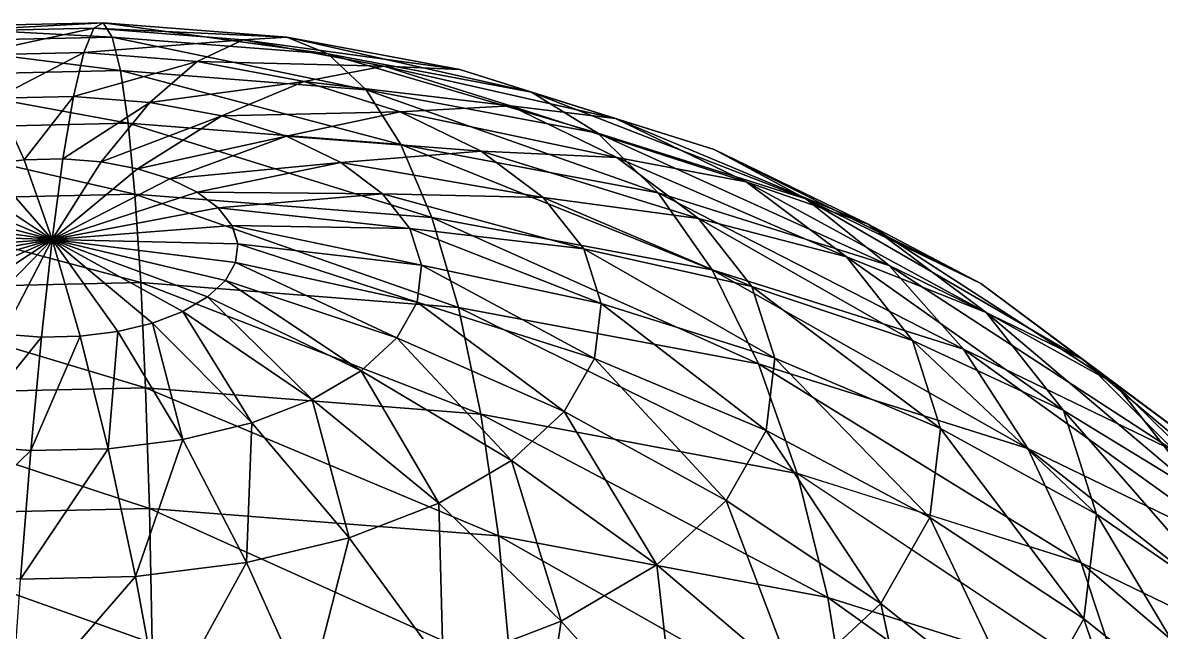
# Model space of a CAD drawing. Header units: metres. Extents: x -186 to 203, y -200 to 189.
# Drawn here: x -19.1 to 51.1, y 151.8 to 189.4 of the extents above; entities that cross this region are included whole.
import ezdxf

# ---------------------------------------------------------------- set-up
doc = ezdxf.new("R2010")
doc.units = ezdxf.units.M

msp = doc.modelspace()

# ---------------------------------------------------------------- linework, layer by layer
for points in [[(-13.617693, 188.55547, -623.5827), (-25.632446, 189.17546, -635.5), (-27.090656, 188.25037, -624.1412), (-27.090557, 188.25047, -624.14105)], [(-14.171658, 189.43497, -635.0249), (-24.083235, 188.90158, -646.88104), (-25.632446, 189.17546, -635.5), (-25.632347, 189.17557, -635.4999)], [(-13.617693, 188.55547, -623.5827), (-14.171658, 189.43497, -635.0249), (-25.632446, 189.17546, -635.5), (-25.632347, 189.17557, -635.4999)], [(-14.171658, 189.43497, -635.0249), (-14.760189, 189.1127, -646.4946), (-24.083235, 188.90158, -646.88104), (-24.083136, 188.90169, -646.8809)], [(-14.760189, 189.1127, -646.4946), (-22.46, 187.43176, -658.1598), (-24.083235, 188.90158, -646.88104), (-24.083136, 188.90169, -646.8809)], [(-14.760189, 189.1127, -646.4946), (-15.3768425, 187.59216, -657.86615), (-22.46, 187.43176, -658.1598), (-22.4599, 187.43187, -658.15967)], [(-5.5493164, 188.3899, -647.8177), (-15.3768425, 187.59216, -657.86615), (-14.760189, 189.1127, -646.4946), (-14.760089, 189.11281, -646.4945)], [(-2.8487587, 188.54645, -636.65137), (-14.760189, 189.1127, -646.4946), (-14.171658, 189.43497, -635.0249), (-14.171557, 189.43507, -635.0248)], [(-2.8487587, 188.54645, -636.65137), (-5.5493164, 188.3899, -647.8177), (-14.760189, 189.1127, -646.4946), (-14.760089, 189.11281, -646.4945)], [(-0.30683327, 187.51093, -625.49475), (-2.8487587, 188.54645, -636.65137), (-14.171658, 189.43497, -635.0249), (-14.171557, 189.43507, -635.0248)], [(-0.30683327, 187.51093, -625.49475), (-14.171658, 189.43497, -635.0249), (-13.617693, 188.55547, -623.5827), (-13.617593, 188.55557, -623.5826)], [(-13.10437, 186.4838, -612.2934), (-13.617693, 188.55547, -623.5827), (-27.090656, 188.25037, -624.1412), (-27.090557, 188.25047, -624.14105)], [(-5.5493164, 188.3899, -647.8177), (-8.378908, 187.043, -658.8714), (-15.3768425, 187.59216, -657.86615), (-15.376742, 187.59227, -657.866)], [(2.048624, 185.29471, -614.47003), (-0.30683327, 187.51093, -625.49475), (-13.617693, 188.55547, -623.5827), (-13.617593, 188.55557, -623.5826)], [(2.048624, 185.29471, -614.47003), (-13.617693, 188.55547, -623.5827), (-13.10437, 186.4838, -612.2934), (-13.10427, 186.4839, -612.2933)], [(3.1468182, 186.76477, -650.7925), (-8.378908, 187.043, -658.8714), (-5.5493164, 188.3899, -647.8177), (-5.5492163, 188.39, -647.81757)], [(7.8413677, 186.54868, -640.3083), (-5.5493164, 188.3899, -647.8177), (-2.8487587, 188.54645, -636.65137), (-2.8486588, 188.54655, -636.65125)], [(7.8413677, 186.54868, -640.3083), (3.1468182, 186.76477, -650.7925), (-5.5493164, 188.3899, -647.8177), (-5.5492163, 188.39, -647.81757)], [(12.260172, 185.16241, -629.79364), (7.8413677, 186.54868, -640.3083), (-2.8487587, 188.54645, -636.65137), (-2.8486588, 188.54655, -636.65125)], [(12.260172, 185.16241, -629.79364), (-2.8487587, 188.54645, -636.65137), (-0.30683327, 187.51093, -625.49475), (-0.30673328, 187.51103, -625.4946)], [(-13.10437, 186.4838, -612.2934), (-27.090656, 188.25037, -624.1412), (-28.4419, 186.13649, -612.92914), (-28.441801, 186.1366, -612.929)], [(-15.3768425, 187.59216, -657.86615), (-20.780525, 184.78207, -669.2125), (-22.46, 187.43176, -658.1598), (-22.4599, 187.43187, -658.15967)], [(-15.3768425, 187.59216, -657.86615), (-16.01486, 184.89, -669.01495), (-20.780525, 184.78207, -669.2125), (-20.780426, 184.78218, -669.2124)], [(-8.378908, 187.043, -658.8714), (-16.01486, 184.89, -669.01495), (-15.3768425, 187.59216, -657.86615), (-15.376742, 187.59227, -657.866)], [(-8.378908, 187.043, -658.8714), (-11.306538, 184.52054, -669.6913), (-16.01486, 184.89, -669.01495), (-16.014761, 184.8901, -669.01483)], [(-1.7720432, 185.80832, -661.1315), (-11.306538, 184.52054, -669.6913), (-8.378908, 187.043, -658.8714), (-8.378808, 187.0431, -658.8713)], [(3.1468182, 186.76477, -650.7925), (-1.7720432, 185.80832, -661.1315), (-8.378908, 187.043, -658.8714), (-8.378808, 187.0431, -658.8713)], [(16.354813, 182.62117, -619.3639), (12.260172, 185.16241, -629.79364), (-0.30683327, 187.51093, -625.49475), (-0.30673328, 187.51103, -625.4946)], [(16.354813, 182.62117, -619.3639), (-0.30683327, 187.51093, -625.49475), (2.048624, 185.29471, -614.47003), (2.048724, 185.29482, -614.4699)], [(-12.637306, 183.24265, -601.28064), (-13.10437, 186.4838, -612.2934), (-28.4419, 186.13649, -612.92914), (-28.441801, 186.1366, -612.929)], [(4.1917953, 181.92203, -603.698), (2.048624, 185.29471, -614.47003), (-13.10437, 186.4838, -612.2934), (-13.10427, 186.4839, -612.2933)], [(4.1917953, 181.92203, -603.698), (-13.10437, 186.4838, -612.2934), (-12.637306, 183.24265, -601.28064), (-12.637206, 183.24275, -601.2805)], [(10.94816, 184.30833, -655.28894), (-1.7720432, 185.80832, -661.1315), (3.1468182, 186.76477, -650.7925), (3.146918, 186.76488, -650.79236)], [(17.431534, 183.52899, -645.83575), (10.94816, 184.30833, -655.28894), (3.1468182, 186.76477, -650.7925), (3.146918, 186.76488, -650.79236)], [(17.431534, 183.52899, -645.83575), (3.1468182, 186.76477, -650.7925), (7.8413677, 186.54868, -640.3083), (7.841468, 186.54878, -640.30817)], [(23.53408, 181.61256, -636.2916), (17.431534, 183.52899, -645.83575), (7.8413677, 186.54868, -640.3083), (7.841468, 186.54878, -640.30817)], [(23.53408, 181.61256, -636.2916), (7.8413677, 186.54868, -640.3083), (12.260172, 185.16241, -629.79364), (12.260272, 185.16252, -629.7935)], [(-12.637306, 183.24265, -601.28064), (-28.4419, 186.13649, -612.92914), (-29.67136, 182.85693, -601.9867), (-29.67126, 182.85704, -601.9866)], [(-1.7720432, 185.80832, -661.1315), (-6.861329, 183.6898, -671.2119), (-11.306538, 184.52054, -669.6913), (-11.3064375, 184.52065, -669.69116)], [(4.1550026, 183.94205, -664.5476), (-6.861329, 183.6898, -671.2119), (-1.7720432, 185.80832, -661.1315), (-1.7719432, 185.80843, -661.13135)], [(10.94816, 184.30833, -655.28894), (4.1550026, 183.94205, -664.5476), (-1.7720432, 185.80832, -661.1315), (-1.7719432, 185.80843, -661.13135)], [(-20.780525, 184.78207, -669.2125), (-19.063211, 180.98158, -679.91815), (-21.383284, 180.6897, -680.4525), (-21.383184, 180.6898, -680.4524)], [(-16.01486, 184.89, -669.01495), (-19.063211, 180.98158, -679.91815), (-20.780525, 184.78207, -669.2125), (-20.780426, 184.78218, -669.2124)], [(-16.01486, 184.89, -669.01495), (-16.667253, 181.03584, -679.81885), (-19.063211, 180.98158, -679.91815), (-19.063112, 180.98169, -679.918)], [(-11.306538, 184.52054, -669.6913), (-16.667253, 181.03584, -679.81885), (-16.01486, 184.89, -669.01495), (-16.014761, 184.8901, -669.01483)], [(20.080425, 178.95276, -609.1332), (16.354813, 182.62117, -619.3639), (2.048624, 185.29471, -614.47003), (2.048724, 185.29482, -614.4699)], [(20.080425, 178.95276, -609.1332), (2.048624, 185.29471, -614.47003), (4.1917953, 181.92203, -603.698), (4.1918955, 181.92213, -603.6979)], [(29.188946, 178.58005, -626.7611), (23.53408, 181.61256, -636.2916), (12.260172, 185.16241, -629.79364), (12.260272, 185.16252, -629.7935)], [(29.188946, 178.58005, -626.7611), (12.260172, 185.16241, -629.79364), (16.354813, 182.62117, -619.3639), (16.354912, 182.62128, -619.3638)], [(-11.306538, 184.52054, -669.6913), (-14.300124, 180.8501, -680.1589), (-16.667253, 181.03584, -679.81885), (-16.667154, 181.03595, -679.8187)], [(-6.861329, 183.6898, -671.2119), (-14.300124, 180.8501, -680.1589), (-11.306538, 184.52054, -669.6913), (-11.3064375, 184.52065, -669.69116)], [(17.513737, 181.12796, -661.1106), (4.1550026, 183.94205, -664.5476), (10.94816, 184.30833, -655.28894), (10.94826, 184.30844, -655.2888)], [(25.502575, 179.61935, -652.9923), (17.513737, 181.12796, -661.1106), (10.94816, 184.30833, -655.28894), (10.94826, 184.30844, -655.2888)], [(25.502575, 179.61935, -652.9923), (10.94816, 184.30833, -655.28894), (17.431534, 183.52899, -645.83575), (17.431633, 183.5291, -645.83563)], [(-6.861329, 183.6898, -671.2119), (-12.065279, 180.43243, -680.9234), (-14.300124, 180.8501, -680.1589), (-14.300024, 180.8502, -680.15875)], [(-2.8735151, 182.43416, -673.5104), (-12.065279, 180.43243, -680.9234), (-6.861329, 183.6898, -671.2119), (-6.861229, 183.68991, -671.2118)], [(4.1550026, 183.94205, -664.5476), (-2.8735151, 182.43416, -673.5104), (-6.861329, 183.6898, -671.2119), (-6.861229, 183.68991, -671.2118)], [(9.143179, 181.52577, -668.9706), (-2.8735151, 182.43416, -673.5104), (4.1550026, 183.94205, -664.5476), (4.1551027, 183.94215, -664.5475)], [(17.513737, 181.12796, -661.1106), (9.143179, 181.52577, -668.9706), (4.1550026, 183.94205, -664.5476), (4.1551027, 183.94215, -664.5475)], [(33.022163, 177.01653, -644.7046), (25.502575, 179.61935, -652.9923), (17.431534, 183.52899, -645.83575), (17.431633, 183.5291, -645.83563)], [(33.022163, 177.01653, -644.7046), (17.431534, 183.52899, -645.83575), (23.53408, 181.61256, -636.2916), (23.53418, 181.61267, -636.2915)], [(-12.221622, 178.86757, -590.66504), (-29.67136, 182.85693, -601.9867), (-30.765575, 178.44766, -591.4337), (-30.765476, 178.44777, -591.4336)], [(-12.221622, 178.86757, -590.66504), (-12.637306, 183.24265, -601.28064), (-29.67136, 182.85693, -601.9867), (-29.67126, 182.85704, -601.9866)], [(6.099205, 177.42989, -593.29675), (4.1917953, 181.92203, -603.698), (-12.637306, 183.24265, -601.28064), (-12.637206, 183.24275, -601.2805)], [(6.099205, 177.42989, -593.29675), (-12.637306, 183.24265, -601.28064), (-12.221622, 178.86757, -590.66504), (-12.221522, 178.86768, -590.6649)], [(-2.8735151, 182.43416, -673.5104), (-10.060389, 179.80115, -682.0789), (-12.065279, 180.43243, -680.9234), (-12.065179, 180.43254, -680.9233)], [(0.4826126, 180.80844, -676.4862), (-10.060389, 179.80115, -682.0789), (-2.8735151, 182.43416, -673.5104), (-2.8734152, 182.43427, -673.51025)], [(9.143179, 181.52577, -668.9706), (0.4826126, 180.80844, -676.4862), (-2.8735151, 182.43416, -673.5104), (-2.8734152, 182.43427, -673.51025)], [(34.334183, 174.46465, -617.34863), (29.188946, 178.58005, -626.7611), (16.354813, 182.62117, -619.3639), (16.354912, 182.62128, -619.3638)], [(34.334183, 174.46465, -617.34863), (16.354813, 182.62117, -619.3639), (20.080425, 178.95276, -609.1332), (20.080524, 178.95287, -609.13306)], [(12.974491, 178.66508, -674.2071), (0.4826126, 180.80844, -676.4862), (9.143179, 181.52577, -668.9706), (9.143279, 181.52588, -668.97046)], [(23.396194, 174.19743, -599.2137), (20.080425, 178.95276, -609.1332), (4.1917953, 181.92203, -603.698), (4.1918955, 181.92213, -603.6979)], [(23.396194, 174.19743, -599.2137), (4.1917953, 181.92203, -603.698), (6.099205, 177.42989, -593.29675), (6.099305, 177.43, -593.29663)], [(22.556618, 177.36264, -668.003), (12.974491, 178.66508, -674.2071), (9.143179, 181.52577, -668.9706), (9.143279, 181.52588, -668.97046)], [(22.556618, 177.36264, -668.003), (9.143179, 181.52577, -668.9706), (17.513737, 181.12796, -661.1106), (17.513836, 181.12807, -661.1105)], [(39.99012, 173.34795, -636.3384), (33.022163, 177.01653, -644.7046), (23.53408, 181.61256, -636.2916), (23.53418, 181.61267, -636.2915)], [(39.99012, 173.34795, -636.3384), (23.53408, 181.61256, -636.2916), (29.188946, 178.58005, -626.7611), (29.189045, 178.58015, -626.761)], [(-21.383284, 180.6897, -680.4525), (-17.326874, 176.0719, -690.1595), (-23.52607, 180.17291, -681.39844), (-23.52597, 180.17302, -681.3983)], [(-19.063211, 180.98158, -679.91815), (-17.326874, 176.0719, -690.1595), (-21.383284, 180.6897, -680.4525), (-21.383184, 180.6898, -680.4524)], [(-16.667253, 181.03584, -679.81885), (-17.326874, 176.0719, -690.1595), (-19.063211, 180.98158, -679.91815), (-19.063112, 180.98169, -679.918)], [(-14.300124, 180.8501, -680.1589), (-17.326874, 176.0719, -690.1595), (-16.667253, 181.03584, -679.81885), (-16.667154, 181.03595, -679.8187)], [(-12.065279, 180.43243, -680.9234), (-17.326874, 176.0719, -690.1595), (-14.300124, 180.8501, -680.1589), (-14.300024, 180.8502, -680.15875)], [(0.4826126, 180.80844, -676.4862), (-8.373081, 178.98383, -683.5751), (-10.060389, 179.80115, -682.0789), (-10.060288, 179.80125, -682.0788)], [(3.0603828, 178.88373, -680.0094), (-8.373081, 178.98383, -683.5751), (0.4826126, 180.80844, -676.4862), (0.4827126, 180.80855, -676.4861)], [(12.974491, 178.66508, -674.2071), (3.0603828, 178.88373, -680.0094), (0.4826126, 180.80844, -676.4862), (0.4827126, 180.80855, -676.4861)], [(31.70177, 174.99066, -661.465), (22.556618, 177.36264, -668.003), (17.513737, 181.12796, -661.1106), (17.513836, 181.12807, -661.1105)], [(31.70177, 174.99066, -661.465), (17.513737, 181.12796, -661.1106), (25.502575, 179.61935, -652.9923), (25.502674, 179.61946, -652.9922)], [(-23.52607, 180.17291, -681.39844), (-17.326874, 176.0719, -690.1595), (-25.397923, 179.45384, -682.7147), (-25.397823, 179.45395, -682.7146)], [(-10.060389, 179.80115, -682.0789), (-17.326874, 176.0719, -690.1595), (-12.065279, 180.43243, -680.9234), (-12.065179, 180.43254, -680.9233)], [(-25.397923, 179.45384, -682.7147), (-17.326874, 176.0719, -690.1595), (-26.917028, 178.5639, -684.34375), (-26.91693, 178.56401, -684.3436)], [(-8.373081, 178.98383, -683.5751), (-17.326874, 176.0719, -690.1595), (-10.060389, 179.80115, -682.0789), (-10.060288, 179.80125, -682.0788)], [(40.309753, 171.57516, -654.665), (31.70177, 174.99066, -661.465), (25.502575, 179.61935, -652.9923), (25.502674, 179.61946, -652.9922)], [(40.309753, 171.57516, -654.665), (25.502575, 179.61935, -652.9923), (33.022163, 177.01653, -644.7046), (33.022263, 177.01663, -644.70447)], [(-11.861881, 173.40646, -580.563), (-12.221622, 178.86757, -590.66504), (-30.765575, 178.44766, -591.4337), (-30.765476, 178.44777, -591.4336)], [(-26.917028, 178.5639, -684.34375), (-17.326874, 176.0719, -690.1595), (-28.017002, 177.54199, -686.21436), (-28.016903, 177.5421, -686.21423)], [(-7.077096, 178.01616, -685.3464), (-17.326874, 176.0719, -690.1595), (-8.373081, 178.98383, -683.5751), (-8.372981, 178.98393, -683.57495)], [(7.7499504, 171.86746, -583.3801), (6.099205, 177.42989, -593.29675), (-12.221622, 178.86757, -590.66504), (-12.221522, 178.86768, -590.6649)], [(7.7499504, 171.86746, -583.3801), (-12.221622, 178.86757, -590.66504), (-11.861881, 173.40646, -580.563), (-11.861781, 173.40657, -580.56287)], [(3.0603828, 178.88373, -680.0094), (-7.077096, 178.01616, -685.3464), (-8.373081, 178.98383, -683.5751), (-8.372981, 178.98393, -683.57495)], [(4.747135, 176.74411, -683.9259), (-7.077096, 178.01616, -685.3464), (3.0603828, 178.88373, -680.0094), (3.0604827, 178.88383, -680.0093)], [(15.481495, 175.485, -680.02814), (4.747135, 176.74411, -683.9259), (3.0603828, 178.88373, -680.0094), (3.0604827, 178.88383, -680.0093)], [(15.481495, 175.485, -680.02814), (3.0603828, 178.88373, -680.0094), (12.974491, 178.66508, -674.2071), (12.974591, 178.66519, -674.207)], [(25.8564, 173.17693, -675.66486), (15.481495, 175.485, -680.02814), (12.974491, 178.66508, -674.2071), (12.974591, 178.66519, -674.207)], [(25.8564, 173.17693, -675.66486), (12.974491, 178.66508, -674.2071), (22.556618, 177.36264, -668.003), (22.556717, 177.36275, -668.00287)], [(38.913406, 169.31148, -608.15735), (34.334183, 174.46465, -617.34863), (20.080425, 178.95276, -609.1332), (20.080524, 178.95287, -609.13306)], [(38.913406, 169.31148, -608.15735), (20.080425, 178.95276, -609.1332), (23.396194, 174.19743, -599.2137), (23.396294, 174.19754, -599.21356)], [(46.330093, 168.65381, -627.9853), (39.99012, 173.34795, -636.3384), (29.188946, 178.58005, -626.7611), (29.189045, 178.58015, -626.761)], [(46.330093, 168.65381, -627.9853), (29.188946, 178.58005, -626.7611), (34.334183, 174.46465, -617.34863), (34.334282, 174.46475, -617.3485)], [(-11.861881, 173.40646, -580.563), (-30.765575, 178.44766, -591.4337), (-31.712551, 172.95694, -581.3858), (-31.712452, 172.95705, -581.3857)], [(-6.2290764, 176.94046, -687.3154), (-17.326874, 176.0719, -690.1595), (-7.077096, 178.01616, -685.3464), (-7.076996, 178.01627, -685.34625)], [(4.747135, 176.74411, -683.9259), (-6.2290764, 176.94046, -687.3154), (-7.077096, 178.01616, -685.3464), (-7.076996, 178.01627, -685.34625)], [(-28.017002, 177.54199, -686.21436), (-17.326874, 176.0719, -690.1595), (-28.649767, 176.43277, -688.24475), (-28.649668, 176.43288, -688.2446)], [(26.2658, 168.40723, -589.71405), (23.396194, 174.19743, -599.2137), (6.099205, 177.42989, -593.29675), (6.099305, 177.43, -593.29663)], [(26.2658, 168.40723, -589.71405), (6.099205, 177.42989, -593.29675), (7.7499504, 171.86746, -583.3801), (7.7500505, 171.86757, -583.38)], [(35.758183, 169.8452, -670.8838), (25.8564, 173.17693, -675.66486), (22.556618, 177.36264, -668.003), (22.556717, 177.36275, -668.00287)], [(35.758183, 169.8452, -670.8838), (22.556618, 177.36264, -668.003), (31.70177, 174.99066, -661.465), (31.70187, 174.99077, -661.4649)], [(-28.649767, 176.43277, -688.24475), (-17.326874, 176.0719, -690.1595), (-28.787664, 175.2847, -690.34625), (-28.787565, 175.2848, -690.3461)], [(-5.866083, 175.80374, -689.3962), (-17.326874, 176.0719, -690.1595), (-6.2290764, 176.94046, -687.3154), (-6.2289762, 176.94057, -687.3153)], [(5.469145, 174.48312, -688.06464), (-5.866083, 175.80374, -689.3962), (-6.2290764, 176.94046, -687.3154), (-6.2289762, 176.94057, -687.3153)], [(5.469145, 174.48312, -688.06464), (-6.2290764, 176.94046, -687.3154), (4.747135, 176.74411, -683.9259), (4.7472353, 176.74422, -683.9258)], [(16.554611, 172.12453, -686.1795), (5.469145, 174.48312, -688.06464), (4.747135, 176.74411, -683.9259), (4.7472353, 176.74422, -683.9258)], [(16.554611, 172.12453, -686.1795), (4.747135, 176.74411, -683.9259), (15.481495, 175.485, -680.02814), (15.481595, 175.4851, -680.028)], [(48.286263, 167.15353, -647.6772), (40.309753, 171.57516, -654.665), (33.022163, 177.01653, -644.7046), (33.022263, 177.01663, -644.70447)], [(48.286263, 167.15353, -647.6772), (33.022163, 177.01653, -644.7046), (39.99012, 173.34795, -636.3384), (39.99022, 173.34805, -636.33826)], [(-28.787664, 175.2847, -690.34625), (-17.326874, 176.0719, -690.1595), (-28.424671, 174.14798, -692.427), (-28.424572, 174.14809, -692.4269)], [(-28.424671, 174.14798, -692.427), (-17.326874, 176.0719, -690.1595), (-27.57665, 173.07228, -694.39606), (-27.576551, 173.07239, -694.39594)], [(-27.57665, 173.07228, -694.39606), (-17.326874, 176.0719, -690.1595), (-26.280666, 172.10461, -696.16736), (-26.280567, 172.10472, -696.16724)], [(-26.280666, 172.10461, -696.16736), (-17.326874, 176.0719, -690.1595), (-24.593357, 171.2873, -697.66345), (-24.593258, 171.2874, -697.6633)], [(-24.593357, 171.2873, -697.66345), (-17.326874, 176.0719, -690.1595), (-22.58847, 170.656, -698.81903), (-22.588371, 170.65611, -698.8189)], [(-22.58847, 170.656, -698.81903), (-17.326874, 176.0719, -690.1595), (-20.353622, 170.23834, -699.58356), (-20.353523, 170.23845, -699.58344)], [(-20.353622, 170.23834, -699.58356), (-17.326874, 176.0719, -690.1595), (-17.986496, 170.0526, -699.9236), (-17.986397, 170.0527, -699.92346)], [(-17.986496, 170.0526, -699.9236), (-17.326874, 176.0719, -690.1595), (-15.590535, 170.10686, -699.8242), (-15.590435, 170.10696, -699.8241)], [(-11.127679, 170.91553, -698.344), (-17.326874, 176.0719, -690.1595), (-9.255826, 171.6346, -697.0277), (-9.255726, 171.6347, -697.0276)], [(-9.255826, 171.6346, -697.0277), (-17.326874, 176.0719, -690.1595), (-7.736717, 172.52454, -695.3987), (-7.736617, 172.52464, -695.39856)], [(-7.736717, 172.52454, -695.3987), (-17.326874, 176.0719, -690.1595), (-6.6367445, 173.54645, -693.5281), (-6.6366444, 173.54655, -693.52795)], [(-6.6367445, 173.54645, -693.5281), (-17.326874, 176.0719, -690.1595), (-6.0039806, 174.65567, -691.4977), (-6.0038805, 174.65578, -691.49756)], [(-6.0039806, 174.65567, -691.4977), (-17.326874, 176.0719, -690.1595), (-5.866083, 175.80374, -689.3962), (-5.865983, 175.80385, -689.39606)], [(-15.590535, 170.10686, -699.8242), (-17.326874, 176.0719, -690.1595), (-13.270466, 170.39874, -699.2899), (-13.270366, 170.39885, -699.2898)], [(-13.270466, 170.39874, -699.2899), (-17.326874, 176.0719, -690.1595), (-11.127679, 170.91553, -698.344), (-11.127579, 170.91563, -698.3439)], [(5.1948566, 172.19958, -692.2446), (-6.0039806, 174.65567, -691.4977), (-5.866083, 175.80374, -689.3962), (-5.865983, 175.80385, -689.39606)], [(5.1948566, 172.19958, -692.2446), (-5.866083, 175.80374, -689.3962), (5.469145, 174.48312, -688.06464), (5.469245, 174.48323, -688.0645)], [(27.268864, 168.75378, -683.76135), (16.554611, 172.12453, -686.1795), (15.481495, 175.485, -680.02814), (15.481595, 175.4851, -680.028)], [(27.268864, 168.75378, -683.76135), (15.481495, 175.485, -680.02814), (25.8564, 173.17693, -675.66486), (25.856499, 173.17703, -675.66473)], [(45.078346, 165.52629, -665.73737), (35.758183, 169.8452, -670.8838), (31.70177, 174.99066, -661.465), (31.70187, 174.99077, -661.4649)], [(45.078346, 165.52629, -665.73737), (31.70177, 174.99066, -661.465), (40.309753, 171.57516, -654.665), (40.309853, 171.57527, -654.66486)], [(3.9362621, 169.99327, -696.2832), (-6.6367445, 173.54645, -693.5281), (-6.0039806, 174.65567, -691.4977), (-6.0038805, 174.65578, -691.49756)], [(3.9362621, 169.99327, -696.2832), (-6.0039806, 174.65567, -691.4977), (5.1948566, 172.19958, -692.2446), (5.194957, 172.19969, -692.2445)], [(16.146938, 168.73051, -692.39215), (5.1948566, 172.19958, -692.2446), (5.469145, 174.48312, -688.06464), (5.469245, 174.48323, -688.0645)], [(16.146938, 168.73051, -692.39215), (5.469145, 174.48312, -688.06464), (16.554611, 172.12453, -686.1795), (16.55471, 172.12463, -686.1794)], [(51.972626, 162.98558, -619.7369), (46.330093, 168.65381, -627.9853), (34.334183, 174.46465, -617.34863), (34.334282, 174.46475, -617.3485)], [(51.972626, 162.98558, -619.7369), (34.334183, 174.46465, -617.34863), (38.913406, 169.31148, -608.15735), (38.913506, 169.31158, -608.1572)], [(1.7483673, 167.96063, -700.00397), (-7.736717, 172.52454, -695.3987), (-6.6367445, 173.54645, -693.5281), (-6.6366444, 173.54655, -693.52795)], [(1.7483673, 167.96063, -700.00397), (-6.6367445, 173.54645, -693.5281), (3.9362621, 169.99327, -696.2832), (3.936362, 169.99338, -696.2831)], [(42.876442, 163.17697, -599.28796), (38.913406, 169.31148, -608.15735), (23.396194, 174.19743, -599.2137), (23.396294, 174.19754, -599.21356)], [(42.876442, 163.17697, -599.28796), (23.396194, 174.19743, -599.2137), (26.2658, 168.40723, -589.71405), (26.2659, 168.40733, -589.7139)], [(-11.562, 166.91916, -571.0852), (-31.712551, 172.95694, -581.3858), (-32.501907, 166.44499, -571.9531), (-32.50181, 166.4451, -571.953)], [(-11.562, 166.91916, -571.0852), (-11.861881, 173.40646, -580.563), (-31.712551, 172.95694, -581.3858), (-31.712452, 172.95705, -581.3857)], [(9.125954, 165.29572, -574.0569), (7.7499504, 171.86746, -583.3801), (-11.861881, 173.40646, -580.563), (-11.861781, 173.40657, -580.56287)], [(9.125954, 165.29572, -574.0569), (-11.861881, 173.40646, -580.563), (-11.562, 166.91916, -571.0852), (-11.5619, 166.91927, -571.0851)], [(37.494514, 164.40782, -680.8368), (27.268864, 168.75378, -683.76135), (25.8564, 173.17693, -675.66486), (25.856499, 173.17703, -675.66473)], [(37.494514, 164.40782, -680.8368), (25.8564, 173.17693, -675.66486), (35.758183, 169.8452, -670.8838), (35.75828, 169.8453, -670.88367)], [(55.54389, 161.77423, -640.5783), (48.286263, 167.15353, -647.6772), (39.99012, 173.34795, -636.3384), (39.99022, 173.34805, -636.33826)], [(55.54389, 161.77423, -640.5783), (39.99012, 173.34795, -636.3384), (46.330093, 168.65381, -627.9853), (46.330193, 168.65392, -627.98517)], [(-1.2732048, 166.1905, -703.24414), (-9.255826, 171.6346, -697.0277), (-7.736717, 172.52454, -695.3987), (-7.736617, 172.52464, -695.39856)], [(-1.2732048, 166.1905, -703.24414), (-7.736717, 172.52454, -695.3987), (1.7483673, 167.96063, -700.00397), (1.7484673, 167.96074, -700.00385)], [(14.276306, 165.4513, -698.3947), (3.9362621, 169.99327, -696.2832), (5.1948566, 172.19958, -692.2446), (5.194957, 172.19969, -692.2445)], [(14.276306, 165.4513, -698.3947), (5.1948566, 172.19958, -692.2446), (16.146938, 168.73051, -692.39215), (16.147038, 168.73062, -692.392)], [(-4.9964027, 164.76024, -705.86224), (-11.127679, 170.91553, -698.344), (-9.255826, 171.6346, -697.0277), (-9.255726, 171.6347, -697.0276)], [(-4.9964027, 164.76024, -705.86224), (-9.255826, 171.6346, -697.0277), (-1.2732048, 166.1905, -703.24414), (-1.2731048, 166.19061, -703.244)], [(28.657799, 161.64563, -580.73834), (26.2658, 168.40723, -589.71405), (7.7499504, 171.86746, -583.3801), (7.7500505, 171.86757, -583.38)], [(28.657799, 161.64563, -580.73834), (7.7499504, 171.86746, -583.3801), (9.125954, 165.29572, -574.0569), (9.126054, 165.29582, -574.05676)], [(26.732277, 164.28648, -691.9387), (16.146938, 168.73051, -692.39215), (16.554611, 172.12453, -686.1795), (16.55471, 172.12463, -686.1794)], [(26.732277, 164.28648, -691.9387), (16.554611, 172.12453, -686.1795), (27.268864, 168.75378, -683.76135), (27.268963, 168.75389, -683.7612)], [(53.71479, 160.26755, -660.2819), (45.078346, 165.52629, -665.73737), (40.309753, 171.57516, -654.665), (40.309853, 171.57527, -654.66486)], [(53.71479, 160.26755, -660.2819), (40.309753, 171.57516, -654.665), (48.286263, 167.15353, -647.6772), (48.28636, 167.15364, -647.67706)], [(-9.258502, 163.73235, -707.7438), (-13.270466, 170.39874, -699.2899), (-11.127679, 170.91553, -698.344), (-11.127579, 170.91563, -698.3439)], [(-9.258502, 163.73235, -707.7438), (-11.127679, 170.91553, -698.344), (-4.9964027, 164.76024, -705.86224), (-4.9963026, 164.76035, -705.8621)], [(-23.34721, 163.4133, -708.32776), (-20.353622, 170.23834, -699.58356), (-17.986496, 170.0526, -699.9236), (-17.986397, 170.0527, -699.92346)], [(-23.34721, 163.4133, -708.32776), (-17.986496, 170.0526, -699.9236), (-18.638891, 163.04384, -709.0041), (-18.638792, 163.04395, -709.00397)], [(-18.638891, 163.04384, -709.0041), (-17.986496, 170.0526, -699.9236), (-15.590535, 170.10686, -699.8242), (-15.590435, 170.10696, -699.8241)], [(-18.638891, 163.04384, -709.0041), (-15.590535, 170.10686, -699.8242), (-13.87322, 163.15176, -708.8066), (-13.87312, 163.15187, -708.80646)], [(-13.87322, 163.15176, -708.8066), (-15.590535, 170.10686, -699.8242), (-13.270466, 170.39874, -699.2899), (-13.270366, 170.39885, -699.2898)], [(-13.87322, 163.15176, -708.8066), (-13.270466, 170.39874, -699.2899), (-9.258502, 163.73235, -707.7438), (-9.258402, 163.73245, -707.74365)], [(11.02446, 162.43022, -703.9248), (1.7483673, 167.96063, -700.00397), (3.9362621, 169.99327, -696.2832), (3.936362, 169.99338, -696.2831)], [(11.02446, 162.43022, -703.9248), (3.9362621, 169.99327, -696.2832), (14.276306, 165.4513, -698.3947), (14.276406, 165.4514, -698.3946)], [(47.11953, 159.1343, -677.4378), (37.494514, 164.40782, -680.8368), (35.758183, 169.8452, -670.8838), (35.75828, 169.8453, -670.88367)], [(47.11953, 159.1343, -677.4378), (35.758183, 169.8452, -670.8838), (45.078346, 165.52629, -665.73737), (45.078445, 165.5264, -665.73724)], [(24.270096, 159.9703, -699.8394), (14.276306, 165.4513, -698.3947), (16.146938, 168.73051, -692.39215), (16.147038, 168.73062, -692.392)], [(24.270096, 159.9703, -699.8394), (16.146938, 168.73051, -692.39215), (26.732277, 164.28648, -691.9387), (26.732376, 164.28659, -691.9386)], [(36.834892, 158.9162, -690.88916), (26.732277, 164.28648, -691.9387), (27.268864, 168.75378, -683.76135), (27.268963, 168.75389, -683.7612)], [(36.834892, 158.9162, -690.88916), (27.268864, 168.75378, -683.76135), (37.494514, 164.40782, -680.8368), (37.494614, 164.40793, -680.8367)], [(56.85591, 156.40532, -611.6834), (51.972626, 162.98558, -619.7369), (38.913406, 169.31148, -608.15735), (38.913506, 169.31158, -608.1572)], [(56.85591, 156.40532, -611.6834), (38.913406, 169.31148, -608.15735), (42.876442, 163.17697, -599.28796), (42.87654, 163.17708, -599.28784)], [(62.003136, 155.49619, -633.4461), (55.54389, 161.77423, -640.5783), (46.330093, 168.65381, -627.9853), (46.330193, 168.65392, -627.98517)], [(62.003136, 155.49619, -633.4461), (46.330093, 168.65381, -627.9853), (51.972626, 162.98558, -619.7369), (51.972725, 162.98569, -619.73676)], [(6.5335274, 159.79929, -708.74066), (-1.2732048, 166.1905, -703.24414), (1.7483673, 167.96063, -700.00397), (1.7484673, 167.96074, -700.00385)], [(6.5335274, 159.79929, -708.74066), (1.7483673, 167.96063, -700.00397), (11.02446, 162.43022, -703.9248), (11.02456, 162.43033, -703.9247)], [(46.179893, 156.12839, -590.8376), (42.876442, 163.17697, -599.28796), (26.2658, 168.40723, -589.71405), (26.2659, 168.40733, -589.7139)], [(46.179893, 156.12839, -590.8376), (26.2658, 168.40723, -589.71405), (28.657799, 161.64563, -580.73834), (28.657898, 161.64574, -580.7382)], [(-11.325291, 159.47676, -562.3354), (-11.562, 166.91916, -571.0852), (-32.501907, 166.44499, -571.9531), (-32.50181, 166.4451, -571.953)], [(10.2121315, 157.78667, -565.4291), (9.125954, 165.29572, -574.0569), (-11.562, 166.91916, -571.0852), (-11.5619, 166.91927, -571.0851)], [(10.2121315, 157.78667, -565.4291), (-11.562, 166.91916, -571.0852), (-11.325291, 159.47676, -562.3354), (-11.325191, 159.47687, -562.33527)], [(61.57289, 154.12656, -654.5773), (53.71479, 160.26755, -660.2819), (48.286263, 167.15353, -647.6772), (48.28636, 167.15364, -647.67706)], [(61.57289, 154.12656, -654.5773), (48.286263, 167.15353, -647.6772), (55.54389, 161.77423, -640.5783), (55.54399, 161.77434, -640.5782)], [(-11.325291, 159.47676, -562.3354), (-32.501907, 166.44499, -571.9531), (-33.12501, 158.98312, -563.239), (-33.124912, 158.98323, -563.2389)], [(0.99977684, 157.6735, -712.6319), (-4.9964027, 164.76024, -705.86224), (-1.2732048, 166.1905, -703.24414), (-1.2731048, 166.19061, -703.244)], [(0.99977684, 157.6735, -712.6319), (-1.2732048, 166.1905, -703.24414), (6.5335274, 159.79929, -708.74066), (6.5336275, 159.7994, -708.74054)], [(30.54596, 153.98668, -572.3849), (28.657799, 161.64563, -580.73834), (9.125954, 165.29572, -574.0569), (9.126054, 165.29582, -574.05676)], [(30.54596, 153.98668, -572.3849), (9.125954, 165.29572, -574.0569), (10.2121315, 157.78667, -565.4291), (10.212232, 157.78677, -565.42896)], [(19.98993, 155.99387, -707.1182), (11.02446, 162.43022, -703.9248), (14.276306, 165.4513, -698.3947), (14.276406, 165.4514, -698.3946)], [(19.98993, 155.99387, -707.1182), (14.276306, 165.4513, -698.3947), (24.270096, 159.9703, -699.8394), (24.270195, 159.97041, -699.8393)], [(56.038467, 152.99094, -673.6017), (47.11953, 159.1343, -677.4378), (45.078346, 165.52629, -665.73737), (45.078445, 165.5264, -665.73724)], [(56.038467, 152.99094, -673.6017), (45.078346, 165.52629, -665.73737), (53.71479, 160.26755, -660.2819), (53.71489, 160.26765, -660.2818)], [(-5.334935, 156.14575, -715.4284), (-9.258502, 163.73235, -707.7438), (-4.9964027, 164.76024, -705.86224), (-4.9963026, 164.76035, -705.8621)], [(-4.9964027, 164.76024, -705.86224), (-4.9964027, 164.76024, -705.86224), (-9.258502, 163.73235, -707.7438), (-9.258402, 163.73245, -707.74365)], [(-5.334935, 156.14575, -715.4284), (-4.9964027, 164.76024, -705.86224), (0.99977684, 157.6735, -712.6319), (0.99987686, 157.6736, -712.6318)], [(46.3441, 152.6785, -689.25507), (36.834892, 158.9162, -690.88916), (37.494514, 164.40782, -680.8368), (37.494614, 164.40793, -680.8367)], [(46.3441, 152.6785, -689.25507), (37.494514, 164.40782, -680.8368), (47.11953, 159.1343, -677.4378), (47.11963, 159.1344, -677.4377)], [(-12.193745, 155.28284, -717.008), (-13.87322, 163.15176, -708.8066), (-9.258502, 163.73235, -707.7438), (-9.258402, 163.73245, -707.74365)], [(-12.193745, 155.28284, -717.008), (-9.258502, 163.73235, -707.7438), (-5.334935, 156.14575, -715.4284), (-5.334835, 156.14586, -715.4283)], [(33.808144, 153.61032, -700.6015), (24.270096, 159.9703, -699.8394), (26.732277, 164.28648, -691.9387), (26.732376, 164.28659, -691.9386)], [(33.808144, 153.61032, -700.6015), (26.732277, 164.28648, -691.9387), (36.834892, 158.9162, -690.88916), (36.83499, 158.9163, -690.88904)], [(-26.274836, 155.67157, -716.2964), (-23.34721, 163.4133, -708.32776), (-18.638891, 163.04384, -709.0041), (-18.638792, 163.04395, -709.00397)], [(-26.274836, 155.67157, -716.2964), (-18.638891, 163.04384, -709.0041), (-19.27691, 155.12244, -717.3016), (-19.276812, 155.12254, -717.30145)], [(-19.27691, 155.12244, -717.3016), (-18.638891, 163.04384, -709.0041), (-13.87322, 163.15176, -708.8066), (-13.87312, 163.15187, -708.80646)], [(-19.27691, 155.12244, -717.3016), (-13.87322, 163.15176, -708.8066), (-12.193745, 155.28284, -717.008), (-12.193645, 155.28294, -717.0079)], [(60.92643, 148.98514, -603.91315), (56.85591, 156.40532, -611.6834), (42.876442, 163.17697, -599.28796), (42.87654, 163.17708, -599.28784)], [(60.92643, 148.98514, -603.91315), (42.876442, 163.17697, -599.28796), (46.179893, 156.12839, -590.8376), (46.179993, 156.1285, -590.83746)], [(14.078838, 152.53096, -713.45703), (6.5335274, 159.79929, -708.74066), (11.02446, 162.43022, -703.9248), (11.02456, 162.43033, -703.9247)], [(14.078838, 152.53096, -713.45703), (11.02446, 162.43022, -703.9248), (19.98993, 155.99387, -707.1182), (19.990028, 155.99397, -707.1181)], [(48.787537, 148.2429, -582.8988), (46.179893, 156.12839, -590.8376), (28.657799, 161.64563, -580.73834), (28.657898, 161.64574, -580.7382)], [(48.787537, 148.2429, -582.8988), (28.657799, 161.64563, -580.73834), (30.54596, 153.98668, -572.3849), (30.546059, 153.98679, -572.38477)], [(6.795166, 149.73294, -718.5788), (0.99977684, 157.6735, -712.6319), (6.5335274, 159.79929, -708.74066), (6.5336275, 159.7994, -708.74054)], [(6.795166, 149.73294, -718.5788), (6.5335274, 159.79929, -708.74066), (14.078838, 152.53096, -713.45703), (14.0789385, 152.53107, -713.4569)], [(28.546547, 148.7221, -709.5493), (19.98993, 155.99387, -707.1182), (24.270096, 159.9703, -699.8394), (24.270195, 159.97041, -699.8393)], [(28.546547, 148.7221, -709.5493), (24.270096, 159.9703, -699.8394), (33.808144, 153.61032, -700.6015), (33.808243, 153.61043, -700.6014)], [(-11.154339, 151.1608, -554.4095), (-33.12501, 158.98312, -563.239), (-33.575024, 150.65308, -555.33887), (-33.574924, 150.65318, -555.33875)], [(-11.154339, 151.1608, -554.4095), (-11.325291, 159.47676, -562.3354), (-33.12501, 158.98312, -563.239), (-33.124912, 158.98323, -563.2389)], [(10.99659, 149.42255, -557.5913), (10.2121315, 157.78667, -565.4291), (-11.325291, 159.47676, -562.3354), (-11.325191, 159.47687, -562.33527)], [(10.99659, 149.42255, -557.5913), (-11.325291, 159.47676, -562.3354), (-11.154339, 151.1608, -554.4095), (-11.154239, 151.1609, -554.40936)], [(42.785942, 146.44107, -700.6726), (33.808144, 153.61032, -700.6015), (36.834892, 158.9162, -690.88916), (36.83499, 158.9163, -690.88904)], [(42.785942, 146.44107, -700.6726), (36.834892, 158.9162, -690.88916), (46.3441, 152.6785, -689.25507), (46.3442, 152.6786, -689.25494)], [(55.155724, 145.6417, -687.0543), (46.3441, 152.6785, -689.25507), (47.11953, 159.1343, -677.4378), (47.11963, 159.1344, -677.4377)], [(55.155724, 145.6417, -687.0543), (47.11953, 159.1343, -677.4378), (56.038467, 152.99094, -673.6017), (56.038567, 152.99104, -673.60156)], [(-1.542757, 147.72208, -722.25964), (-5.334935, 156.14575, -715.4284), (0.99977684, 157.6735, -712.6319), (0.99987686, 157.6736, -712.6318)], [(0.99977684, 157.6735, -712.6319), (0.99977684, 157.6735, -712.6319), (-5.334935, 156.14575, -715.4284), (-5.334835, 156.14586, -715.4283)], [(-1.542757, 147.72208, -722.25964), (0.99977684, 157.6735, -712.6319), (6.795166, 149.73294, -718.5788), (6.795266, 149.73305, -718.5787)], [(31.909637, 145.51433, -564.74524), (30.54596, 153.98668, -572.3849), (10.2121315, 157.78667, -565.4291), (10.212232, 157.78677, -565.42896)], [(31.909637, 145.51433, -564.74524), (10.2121315, 157.78667, -565.4291), (10.99659, 149.42255, -557.5913), (10.99669, 149.42265, -557.5912)], [(-10.570508, 146.58627, -724.33875), (-12.193745, 155.28284, -717.008), (-5.334935, 156.14575, -715.4284), (-5.334835, 156.14586, -715.4283)], [(-10.570508, 146.58627, -724.33875), (-5.334935, 156.14575, -715.4284), (-1.542757, 147.72208, -722.25964), (-1.542657, 147.72218, -722.2595)], [(21.280064, 144.46518, -717.3416), (14.078838, 152.53096, -713.45703), (19.98993, 155.99387, -707.1182), (19.990028, 155.99397, -707.1181)], [(21.280064, 144.46518, -717.3416), (19.98993, 155.99387, -707.1182), (28.546547, 148.7221, -709.5493), (28.546646, 148.72221, -709.5492)], [(64.13958, 140.80635, -596.51135), (60.92643, 148.98514, -603.91315), (46.179893, 156.12839, -590.8376), (46.179993, 156.1285, -590.83746)], [(64.13958, 140.80635, -596.51135), (46.179893, 156.12839, -590.8376), (48.787537, 148.2429, -582.8988), (48.787636, 148.24301, -582.8987)], [(-19.893566, 146.37515, -724.72516), (-19.27691, 155.12244, -717.3016), (-12.193745, 155.28284, -717.008), (-12.193645, 155.28294, -717.0079)], [(-19.893566, 146.37515, -724.72516), (-12.193745, 155.28284, -717.008), (-10.570508, 146.58627, -724.33875), (-10.570408, 146.58638, -724.3386)], [(50.670837, 139.60693, -575.55865), (48.787537, 148.2429, -582.8988), (30.54596, 153.98668, -572.3849), (30.546059, 153.98679, -572.38477)], [(50.670837, 139.60693, -575.55865), (30.54596, 153.98668, -572.3849), (31.909637, 145.51433, -564.74524), (31.909737, 145.51443, -564.7451)], [(36.600563, 140.69463, -711.1914), (28.546547, 148.7221, -709.5493), (33.808144, 153.61032, -700.6015), (33.808243, 153.61043, -700.6014)], [(36.600563, 140.69463, -711.1914), (33.808144, 153.61032, -700.6015), (42.785942, 146.44107, -700.6726), (42.78604, 146.44118, -700.6725)], [(12.326269, 141.02557, -723.63776), (6.795166, 149.73294, -718.5788), (14.078838, 152.53096, -713.45703), (14.0789385, 152.53107, -713.4569)], [(12.326269, 141.02557, -723.63776), (14.078838, 152.53096, -713.45703), (21.280064, 144.46518, -717.3416), (21.280163, 144.46529, -717.3415)], [(51.105133, 138.54106, -700.052), (42.785942, 146.44107, -700.6726), (46.3441, 152.6785, -689.25507), (46.3442, 152.6786, -689.25494)], [(51.105133, 138.54106, -700.052), (46.3441, 152.6785, -689.25507), (55.155724, 145.6417, -687.0543), (55.155823, 145.6418, -687.0542)]]:
    msp.add_3dface(points)

doc.saveas('drawing.dxf')
